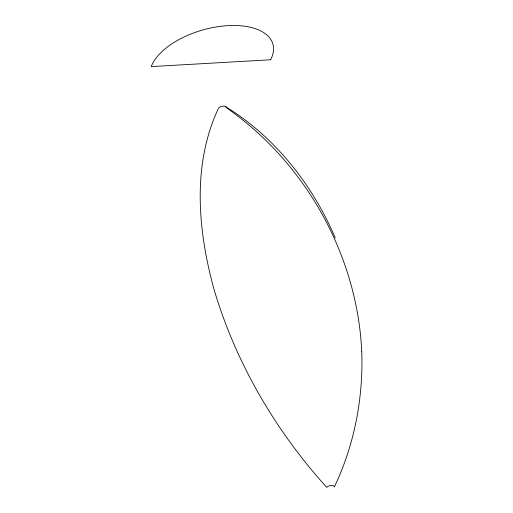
<?xml version="1.0" encoding="UTF-8"?>
<svg xmlns="http://www.w3.org/2000/svg" width="513" height="513" viewBox="0 0 513 513"><rect width="100%" height="100%" fill="white"/><g stroke="black" fill="none" stroke-linecap="round" stroke-linejoin="round"><path stroke-width="0.77" d="M225.643 106.672C275.218 137.08 312.488 184.789 335.245 237.885M361.768 351.803C363.351 398.242 354.374 444.886 334.386 486.908A4.303 2.219 -15.9 0 0 331.302 485.445A4.303 2.219 -15.9 0 0 326.698 487.35C275.308 430.439 235.608 362.653 213.908 288.96C197.858 230.266 191.894 164.66 218.564 108.076A4.303 2.219 -15.9 0 1 223.168 106.172A4.303 2.219 -15.9 0 1 226.252 107.634C305.594 162.775 357.305 255.179 361.768 351.803M270.595 59.771L151.232 66.594A63.683 32.8 -15.9 0 1 227.862 25.65A63.683 32.8 -15.9 0 1 270.595 59.771"/></g></svg>
